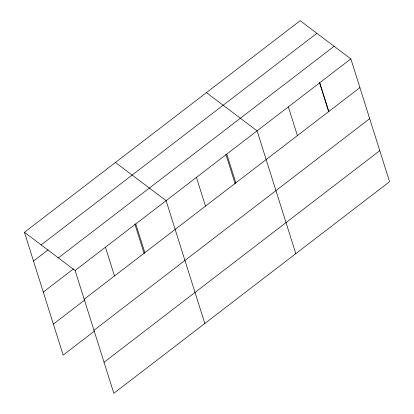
<?xml version="1.0" encoding="UTF-8"?>
<svg xmlns="http://www.w3.org/2000/svg" width="414" height="414" viewBox="0 0 414 414"><rect width="100%" height="100%" fill="white"/><g stroke="black" fill="none" stroke-linecap="round" stroke-linejoin="round"><path stroke-width="0.62" d="M24.436 232.306L300.171 20.7L350.844 58.891L389.564 181.694L113.829 393.3L75.11 270.497L24.436 232.306L63.156 355.108L94.501 331.055M41.162 244.907L316.891 33.301M33.498 261.043L48.159 249.792M58.39 257.891L334.119 46.29M43.284 292.082L73.614 268.805M75.11 270.497L350.844 58.891M84.171 299.234L359.901 87.628M53.37 324.064L84.71 300.015M93.957 330.274L369.692 118.673M104.043 362.26L379.773 150.655M206.42 92.643L257.094 130.84L295.813 253.642M115.428 162.474L166.102 200.666L204.821 323.469M319.598 82.324L328.907 111.847M319.592 82.872L328.654 111.609M288.341 106.859L297.402 135.595M226.763 154.117L235.825 182.853M225.853 154.267L235.157 183.79M196.433 177.389L205.494 206.125M135.771 223.943L144.833 252.68M134.861 224.098L144.165 253.622M105.441 247.22L114.502 275.957"/></g></svg>
